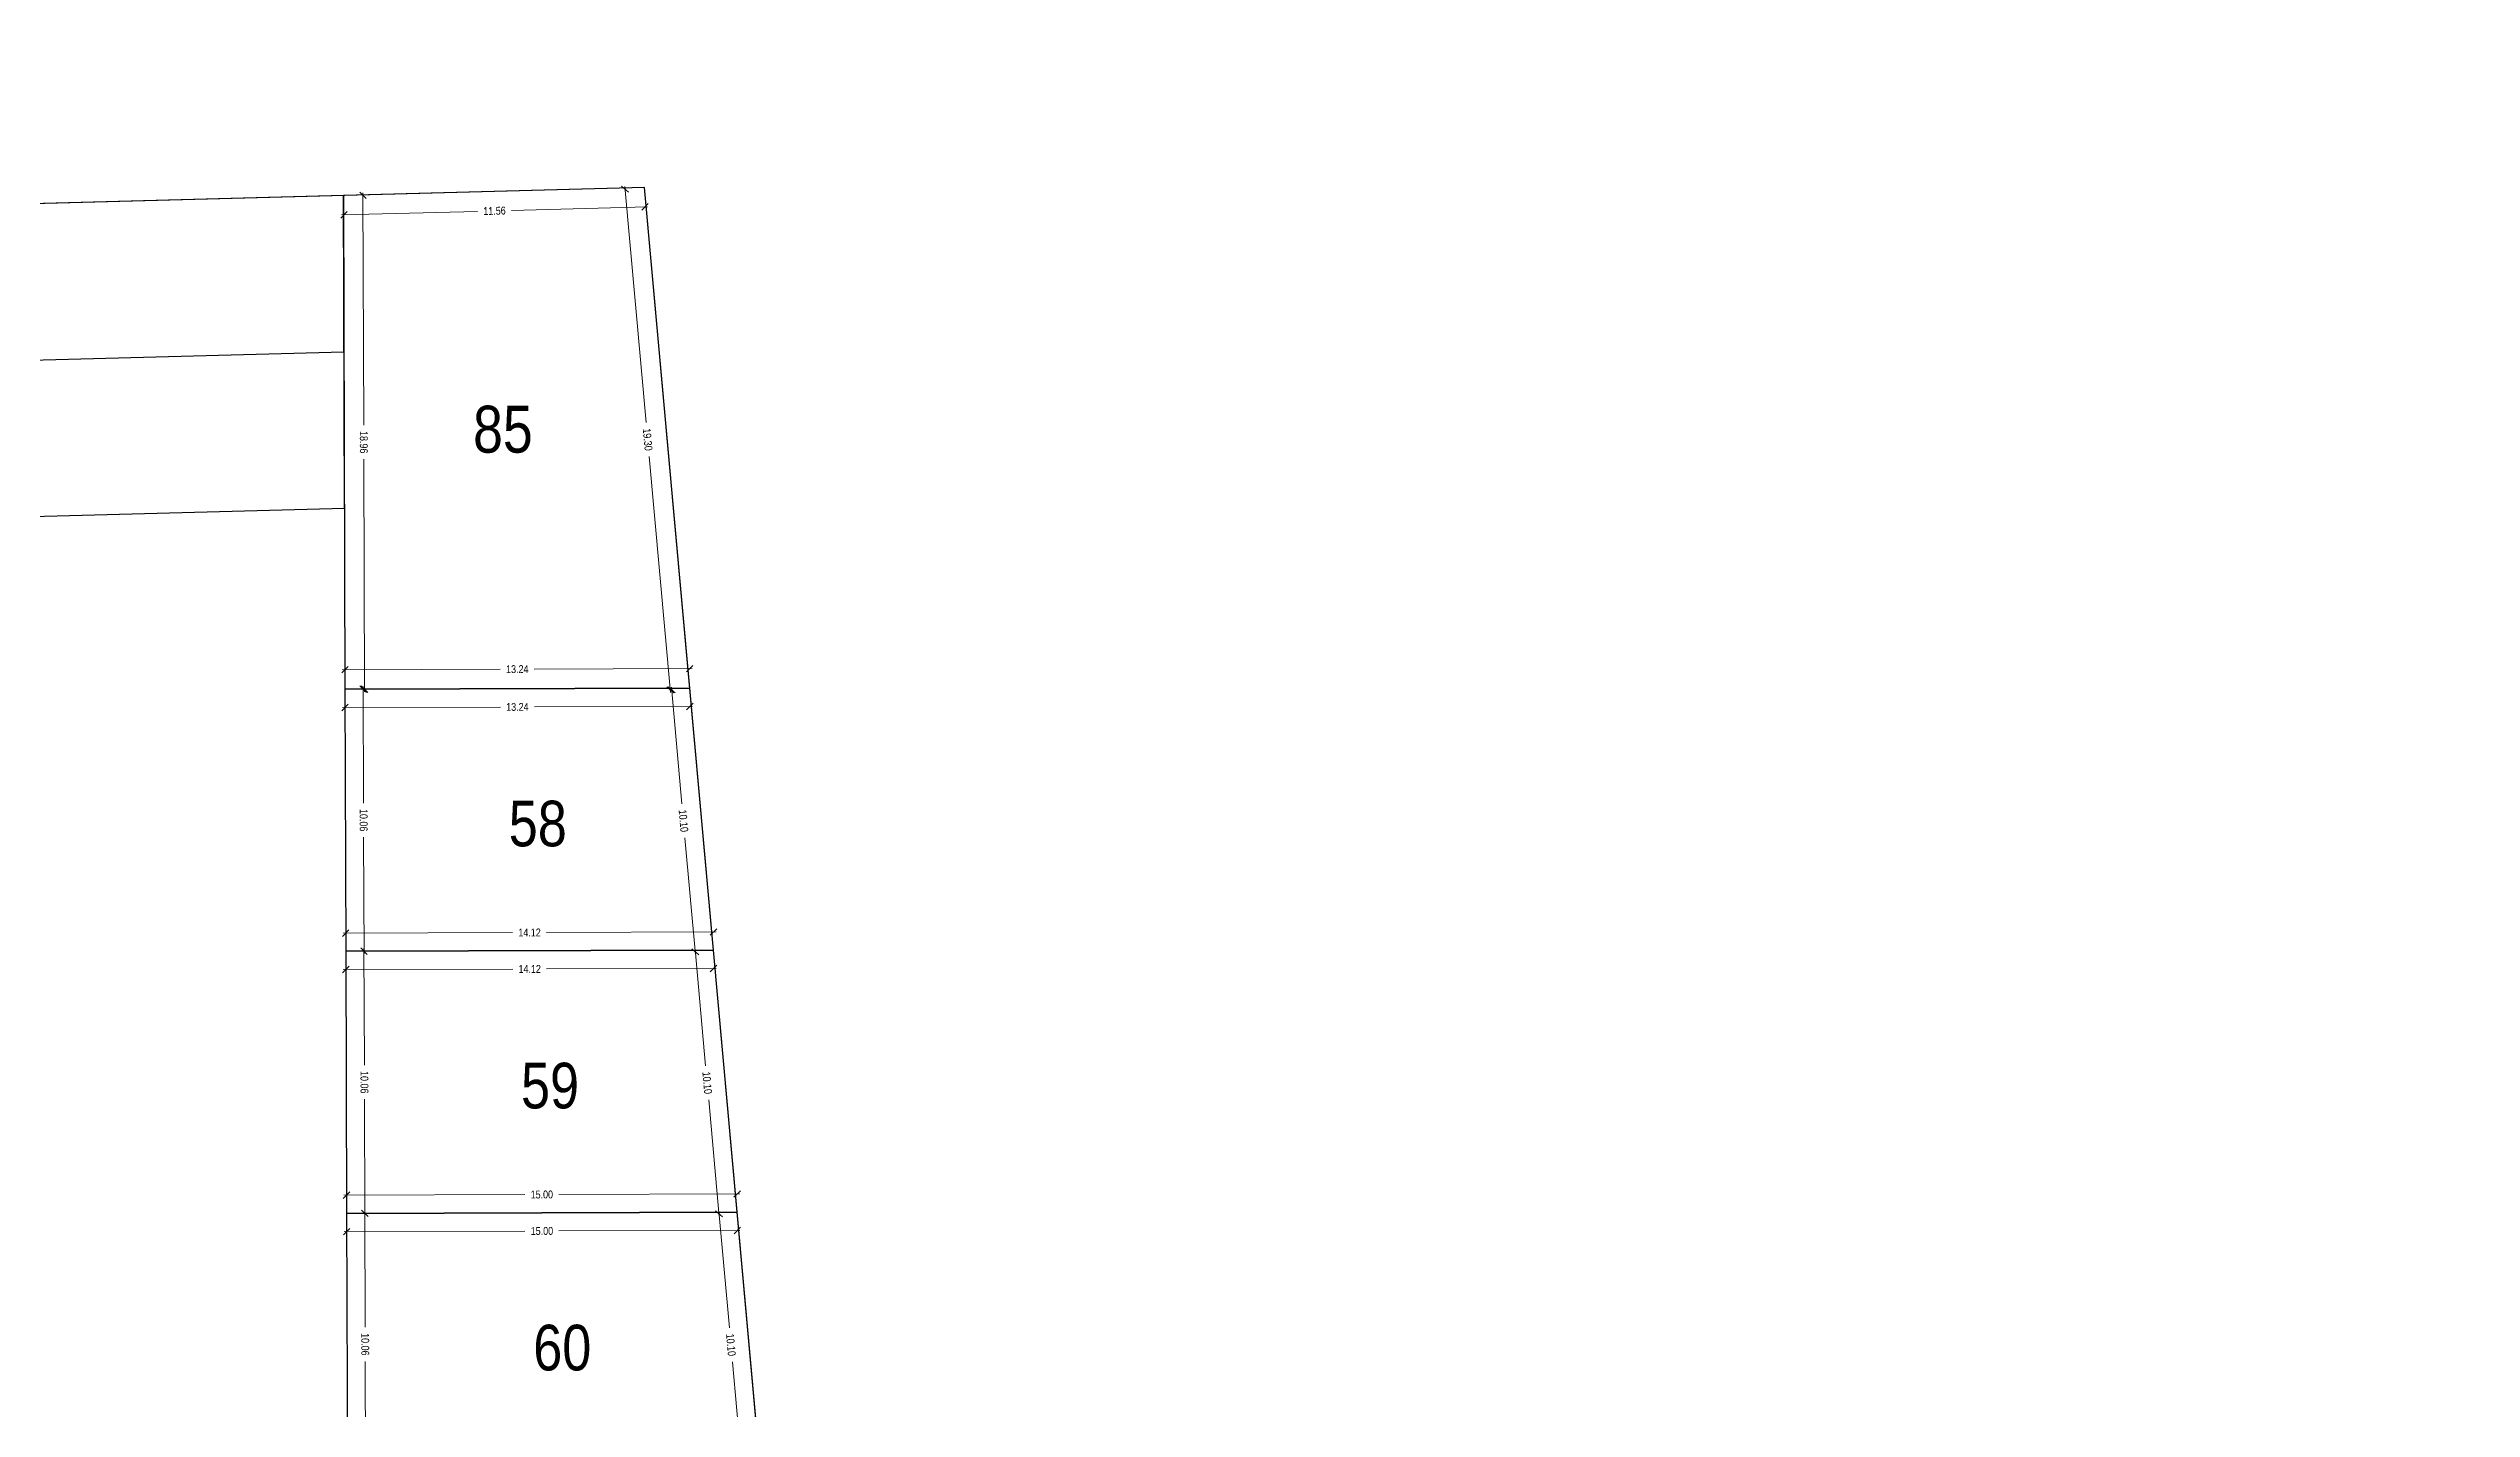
# Model space of a CAD drawing. Header units: millimetres. Extents: x 29397 to 29927, y 26123 to 26652.
# Drawn here: x 29694.1 to 29787.1, y 26351.4 to 26403.6 of the extents above; entities that cross this region are included whole.
import ezdxf
from ezdxf.enums import TextEntityAlignment as Align

# ---------------------------------------------------------------- set-up
doc = ezdxf.new("R2010")
doc.units = ezdxf.units.MM
doc.header["$LTSCALE"] = 0.3
doc.linetypes.add('CENTER', pattern=[0])
for name, color, linetype in [('_Amenity', 4, 'Continuous'), ('_Amenity_DIMENSION', 7, 'Continuous'), ('_IndivSubPlot', 180, 'Continuous'), ('_IndivSubPlot_DIMENSION', 7, 'Continuous'), ('_InternalRoad', 3, 'Continuous'), ('_Plot', 7, 'Continuous'), ('_SurveyNo', 8, 'Continuous')]:
    doc.layers.add(name, color=color, linetype=linetype)
doc.layers.add('_SideBoundary', color=1, linetype='Continuous', true_color=0xff0000)
doc.layers.get('0').off()
doc.styles.add('PreDCRFont', font='ARIALN.TTF')
doc.dimstyles.new('PDCR-PLOT-INT', dxfattribs={"dimtxt": 0.3, "dimasz": 0.25, "dimexe": 0.25, "dimexo": 0.25, "dimgap": 0.25, "dimtad": 0, "dimzin": 0, "dimdsep": 46, "dimtxsty": 'PreDCRFont', "dimblk": 'OBLIQUE', "dimcen": 0.5, "dimdle": 0.1, "dimadec": 0, "dimazin": 0, "dimtfac": 1, "dimtix": 1, "dimtofl": 0, "dimtmove": 1, "dimatfit": 1, "dimfxl": 1, "dimtolj": 1, "dimtzin": 0, "dimlwd": 15, "dimarcsym": 0})

# ---------------------------------------------------------------- blocks, each defined once
blk = doc.blocks.new('_Oblique')
at = {"color": 0, "linetype": 'ByBlock', "lineweight": -2}
blk.add_line((-0.5, -0.5), (0.5, 0.5), dxfattribs=at)
blk = doc.blocks.new('*D960')
at = {"layer": '_IndivSubPlot_DIMENSION', "color": 0, "lineweight": 15, "transparency": 16777216}
for p, q in [((29705.342, 26378.279), (29711.409, 26378.297)), ((29718.782, 26378.32), (29712.715, 26378.301))]:
    blk.add_line(p, q, dxfattribs=at)
at = {"layer": '_IndivSubPlot_DIMENSION', "color": 0, "lineweight": 15, "transparency": 16777216, "xscale": 0.25, "yscale": 0.25, "zscale": 0.25}
for p, rotation in [((29705.442, 26378.279), 180.1735333746567), ((29718.682, 26378.319), 0.1735333746566958)]:
    blk.add_blockref('_Oblique', p, dxfattribs=dict(at, rotation=rotation))
at = {"layer": '_IndivSubPlot_DIMENSION', "color": 0, "lineweight": 15, "transparency": 16777216, "insert": (29712.062, 26378.299), "char_height": 0.3, "attachment_point": 5, "rotation": 0.17353, "style": 'PreDCRFont'}
blk.add_mtext('\\A1;13.24', dxfattribs=at)
blk = doc.blocks.new('*D961')
at = {"layer": '_IndivSubPlot_DIMENSION', "color": 0, "lineweight": 15, "transparency": 16777216}
for p, q in [((29706.14, 26379.081), (29706.153, 26374.605)), ((29706.171, 26368.822), (29706.157, 26373.298))]:
    blk.add_line(p, q, dxfattribs=at)
at = {"layer": '_IndivSubPlot_DIMENSION', "color": 0, "lineweight": 15, "transparency": 16777216, "xscale": 0.25, "yscale": 0.25, "zscale": 0.25}
for p, rotation in [((29706.14, 26378.981), 90.17353337461233), ((29706.17, 26368.922), 270.1735333746123)]:
    blk.add_blockref('_Oblique', p, dxfattribs=dict(at, rotation=rotation))
at = {"layer": '_IndivSubPlot_DIMENSION', "color": 0, "lineweight": 15, "transparency": 16777216, "insert": (29706.155, 26373.952), "char_height": 0.3, "attachment_point": 5, "rotation": 270.17353, "style": 'PreDCRFont'}
blk.add_mtext('\\A1;10.06', dxfattribs=at)
blk = doc.blocks.new('*D962')
at = {"layer": '_IndivSubPlot_DIMENSION', "color": 0, "lineweight": 15, "transparency": 16777216}
for p, q in [((29705.368, 26369.619), (29711.876, 26369.639)), ((29719.689, 26369.662), (29713.181, 26369.643))]:
    blk.add_line(p, q, dxfattribs=at)
at = {"layer": '_IndivSubPlot_DIMENSION', "color": 0, "lineweight": 15, "transparency": 16777216, "xscale": 0.25, "yscale": 0.25, "zscale": 0.25}
for p, rotation in [((29719.589, 26369.662), 0.1735333746441032), ((29705.468, 26369.619), 180.1735333746441)]:
    blk.add_blockref('_Oblique', p, dxfattribs=dict(at, rotation=rotation))
at = {"layer": '_IndivSubPlot_DIMENSION', "color": 0, "lineweight": 15, "transparency": 16777216, "insert": (29712.528, 26369.641), "char_height": 0.3, "attachment_point": 5, "rotation": 0.17353, "style": 'PreDCRFont'}
blk.add_mtext('\\A1;14.12', dxfattribs=at)
blk = doc.blocks.new('*D963')
at = {"layer": '_IndivSubPlot_DIMENSION', "color": 0, "lineweight": 15, "transparency": 16777216}
for p, q in [((29717.974, 26379.056), (29718.379, 26374.578)), ((29718.903, 26368.799), (29718.497, 26373.277))]:
    blk.add_line(p, q, dxfattribs=at)
at = {"layer": '_IndivSubPlot_DIMENSION', "color": 0, "lineweight": 15, "transparency": 16777216, "xscale": 0.25, "yscale": 0.25, "zscale": 0.25}
for p, rotation in [((29717.983, 26378.956), 95.17485123015177), ((29718.894, 26368.899), 275.1748512301518)]:
    blk.add_blockref('_Oblique', p, dxfattribs=dict(at, rotation=rotation))
at = {"layer": '_IndivSubPlot_DIMENSION', "color": 0, "lineweight": 15, "transparency": 16777216, "insert": (29718.438, 26373.928), "char_height": 0.3, "attachment_point": 5, "rotation": 275.17485, "style": 'PreDCRFont'}
blk.add_mtext('\\A1;10.10', dxfattribs=at)
blk = doc.blocks.new('*D964')
at = {"layer": '_IndivSubPlot_DIMENSION', "color": 0, "lineweight": 15, "transparency": 16777216}
for p, q in [((29705.372, 26368.219), (29711.88, 26368.239)), ((29719.693, 26368.262), (29713.185, 26368.243))]:
    blk.add_line(p, q, dxfattribs=at)
at = {"layer": '_IndivSubPlot_DIMENSION', "color": 0, "lineweight": 15, "transparency": 16777216, "xscale": 0.25, "yscale": 0.25, "zscale": 0.25}
for p, rotation in [((29705.472, 26368.219), 180.1735333746441), ((29719.593, 26368.262), 0.1735333746440659)]:
    blk.add_blockref('_Oblique', p, dxfattribs=dict(at, rotation=rotation))
at = {"layer": '_IndivSubPlot_DIMENSION', "color": 0, "lineweight": 15, "transparency": 16777216, "insert": (29712.533, 26368.241), "char_height": 0.3, "attachment_point": 5, "rotation": 0.17353, "style": 'PreDCRFont'}
blk.add_mtext('\\A1;14.12', dxfattribs=at)
blk = doc.blocks.new('*D965')
at = {"layer": '_IndivSubPlot_DIMENSION', "color": 0, "lineweight": 15, "transparency": 16777216}
for p, q in [((29706.17, 26369.022), (29706.184, 26364.545)), ((29706.201, 26358.762), (29706.188, 26363.238))]:
    blk.add_line(p, q, dxfattribs=at)
at = {"layer": '_IndivSubPlot_DIMENSION', "color": 0, "lineweight": 15, "transparency": 16777216, "xscale": 0.25, "yscale": 0.25, "zscale": 0.25}
for p, rotation in [((29706.17, 26368.922), 90.17353337461238), ((29706.201, 26358.862), 270.1735333746124)]:
    blk.add_blockref('_Oblique', p, dxfattribs=dict(at, rotation=rotation))
at = {"layer": '_IndivSubPlot_DIMENSION', "color": 0, "lineweight": 15, "transparency": 16777216, "insert": (29706.186, 26363.892), "char_height": 0.3, "attachment_point": 5, "rotation": 270.17353, "style": 'PreDCRFont'}
blk.add_mtext('\\A1;10.06', dxfattribs=at)
blk = doc.blocks.new('*D966')
at = {"layer": '_IndivSubPlot_DIMENSION', "color": 0, "lineweight": 15, "transparency": 16777216}
for p, q in [((29705.399, 26359.559), (29712.346, 26359.58)), ((29720.599, 26359.605), (29713.652, 26359.584))]:
    blk.add_line(p, q, dxfattribs=at)
at = {"layer": '_IndivSubPlot_DIMENSION', "color": 0, "lineweight": 15, "transparency": 16777216, "xscale": 0.25, "yscale": 0.25, "zscale": 0.25}
for p, rotation in [((29705.499, 26359.559), 180.1735333746191), ((29720.499, 26359.605), 0.1735333746191168)]:
    blk.add_blockref('_Oblique', p, dxfattribs=dict(at, rotation=rotation))
at = {"layer": '_IndivSubPlot_DIMENSION', "color": 0, "lineweight": 15, "transparency": 16777216, "insert": (29712.999, 26359.582), "char_height": 0.3, "attachment_point": 5, "rotation": 0.17353, "style": 'PreDCRFont'}
blk.add_mtext('\\A1;15.00', dxfattribs=at)
blk = doc.blocks.new('*D967')
at = {"layer": '_IndivSubPlot_DIMENSION', "color": 0, "lineweight": 15, "transparency": 16777216}
for p, q in [((29718.885, 26368.999), (29719.29, 26364.521)), ((29719.813, 26358.742), (29719.408, 26363.22))]:
    blk.add_line(p, q, dxfattribs=at)
at = {"layer": '_IndivSubPlot_DIMENSION', "color": 0, "lineweight": 15, "transparency": 16777216, "xscale": 0.25, "yscale": 0.25, "zscale": 0.25}
for p, rotation in [((29718.894, 26368.899), 95.17485123015177), ((29719.804, 26358.842), 275.1748512301518)]:
    blk.add_blockref('_Oblique', p, dxfattribs=dict(at, rotation=rotation))
at = {"layer": '_IndivSubPlot_DIMENSION', "color": 0, "lineweight": 15, "transparency": 16777216, "insert": (29719.349, 26363.87), "char_height": 0.3, "attachment_point": 5, "rotation": 275.17485, "style": 'PreDCRFont'}
blk.add_mtext('\\A1;10.10', dxfattribs=at)
blk = doc.blocks.new('*D968')
at = {"layer": '_IndivSubPlot_DIMENSION', "color": 0, "lineweight": 15, "transparency": 16777216}
for p, q in [((29705.403, 26358.159), (29712.35, 26358.18)), ((29720.604, 26358.205), (29713.656, 26358.184))]:
    blk.add_line(p, q, dxfattribs=at)
at = {"layer": '_IndivSubPlot_DIMENSION', "color": 0, "lineweight": 15, "transparency": 16777216, "xscale": 0.25, "yscale": 0.25, "zscale": 0.25}
for p, rotation in [((29705.503, 26358.159), 180.1735333746191), ((29720.504, 26358.205), 0.1735333746191259)]:
    blk.add_blockref('_Oblique', p, dxfattribs=dict(at, rotation=rotation))
at = {"layer": '_IndivSubPlot_DIMENSION', "color": 0, "lineweight": 15, "transparency": 16777216, "insert": (29713.003, 26358.182), "char_height": 0.3, "attachment_point": 5, "rotation": 0.17353, "style": 'PreDCRFont'}
blk.add_mtext('\\A1;15.00', dxfattribs=at)
blk = doc.blocks.new('*D969')
at = {"layer": '_IndivSubPlot_DIMENSION', "color": 0, "lineweight": 15, "transparency": 16777216}
for p, q in [((29706.201, 26358.962), (29706.214, 26354.485)), ((29706.232, 26348.702), (29706.218, 26353.178))]:
    blk.add_line(p, q, dxfattribs=at)
at = {"layer": '_IndivSubPlot_DIMENSION', "color": 0, "lineweight": 15, "transparency": 16777216, "xscale": 0.25, "yscale": 0.25, "zscale": 0.25}
for p, rotation in [((29706.201, 26358.862), 90.173533374633), ((29706.231, 26348.802), 270.173533374633)]:
    blk.add_blockref('_Oblique', p, dxfattribs=dict(at, rotation=rotation))
at = {"layer": '_IndivSubPlot_DIMENSION', "color": 0, "lineweight": 15, "transparency": 16777216, "insert": (29706.216, 26353.832), "char_height": 0.3, "attachment_point": 5, "rotation": 270.17353, "style": 'PreDCRFont'}
blk.add_mtext('\\A1;10.06', dxfattribs=at)
blk = doc.blocks.new('*D971')
at = {"layer": '_IndivSubPlot_DIMENSION', "color": 0, "lineweight": 15, "transparency": 16777216}
for p, q in [((29719.795, 26358.941), (29720.201, 26354.464)), ((29720.724, 26348.685), (29720.319, 26353.163))]:
    blk.add_line(p, q, dxfattribs=at)
at = {"layer": '_IndivSubPlot_DIMENSION', "color": 0, "lineweight": 15, "transparency": 16777216, "xscale": 0.25, "yscale": 0.25, "zscale": 0.25}
for p, rotation in [((29719.804, 26358.842), 95.17485123015547), ((29720.715, 26348.784), 275.1748512301555)]:
    blk.add_blockref('_Oblique', p, dxfattribs=dict(at, rotation=rotation))
at = {"layer": '_IndivSubPlot_DIMENSION', "color": 0, "lineweight": 15, "transparency": 16777216, "insert": (29720.26, 26353.813), "char_height": 0.3, "attachment_point": 5, "rotation": 275.17485, "style": 'PreDCRFont'}
blk.add_mtext('\\A1;10.10', dxfattribs=at)
blk = doc.blocks.new('*D1195')
at = {"layer": '_Amenity_DIMENSION', "color": 0, "lineweight": 15, "transparency": 16777216}
for p, q in [((29705.303, 26397.184), (29710.527, 26397.323)), ((29717.059, 26397.497), (29711.834, 26397.358))]:
    blk.add_line(p, q, dxfattribs=at)
at = {"layer": '_Amenity_DIMENSION', "color": 0, "lineweight": 15, "transparency": 16777216, "xscale": 0.25, "yscale": 0.25, "zscale": 0.25}
for p, rotation in [((29705.402, 26397.186), 181.5283651336051), ((29716.959, 26397.495), 1.52836513360505)]:
    blk.add_blockref('_Oblique', p, dxfattribs=dict(at, rotation=rotation))
at = {"layer": '_Amenity_DIMENSION', "color": 0, "lineweight": 15, "transparency": 16777216, "insert": (29711.181, 26397.341), "char_height": 0.3, "attachment_point": 5, "rotation": 1.52837, "style": 'PreDCRFont'}
blk.add_mtext('\\A1;11.56', dxfattribs=at)
blk = doc.blocks.new('*D1196')
at = {"layer": '_Amenity_DIMENSION', "color": 0, "lineweight": 15, "transparency": 16777216}
for p, q in [((29706.132, 26398.038), (29706.159, 26389.113)), ((29706.19, 26378.882), (29706.163, 26387.807))]:
    blk.add_line(p, q, dxfattribs=at)
at = {"layer": '_Amenity_DIMENSION', "color": 0, "lineweight": 15, "transparency": 16777216, "xscale": 0.25, "yscale": 0.25, "zscale": 0.25}
for p, rotation in [((29706.132, 26397.938), 90.17353337461145), ((29706.19, 26378.982), 270.1735333746115)]:
    blk.add_blockref('_Oblique', p, dxfattribs=dict(at, rotation=rotation))
at = {"layer": '_Amenity_DIMENSION', "color": 0, "lineweight": 15, "transparency": 16777216, "insert": (29706.161, 26388.46), "char_height": 0.3, "attachment_point": 5, "rotation": 270.17353, "style": 'PreDCRFont'}
blk.add_mtext('\\A1;18.96', dxfattribs=at)
blk = doc.blocks.new('*D1197')
at = {"layer": '_Amenity_DIMENSION', "color": 0, "lineweight": 15, "transparency": 16777216}
for p, q in [((29705.338, 26379.729), (29711.404, 26379.747)), ((29718.778, 26379.77), (29712.711, 26379.751))]:
    blk.add_line(p, q, dxfattribs=at)
at = {"layer": '_Amenity_DIMENSION', "color": 0, "lineweight": 15, "transparency": 16777216, "xscale": 0.25, "yscale": 0.25, "zscale": 0.25}
for p, rotation in [((29705.438, 26379.729), 180.1735333746567), ((29718.678, 26379.769), 0.1735333746566601)]:
    blk.add_blockref('_Oblique', p, dxfattribs=dict(at, rotation=rotation))
at = {"layer": '_Amenity_DIMENSION', "color": 0, "lineweight": 15, "transparency": 16777216, "insert": (29712.058, 26379.749), "char_height": 0.3, "attachment_point": 5, "rotation": 0.17353, "style": 'PreDCRFont'}
blk.add_mtext('\\A1;13.24', dxfattribs=at)
blk = doc.blocks.new('*D1198')
at = {"layer": '_Amenity_DIMENSION', "color": 0, "lineweight": 15, "transparency": 16777216}
for p, q in [((29716.183, 26398.276), (29717.003, 26389.215)), ((29717.942, 26378.852), (29717.121, 26387.914))]:
    blk.add_line(p, q, dxfattribs=at)
at = {"layer": '_Amenity_DIMENSION', "color": 0, "lineweight": 15, "transparency": 16777216, "xscale": 0.25, "yscale": 0.25, "zscale": 0.25}
for p, rotation in [((29716.192, 26398.177), 95.17485123015109), ((29717.933, 26378.952), 275.1748512301511)]:
    blk.add_blockref('_Oblique', p, dxfattribs=dict(at, rotation=rotation))
at = {"layer": '_Amenity_DIMENSION', "color": 0, "lineweight": 15, "transparency": 16777216, "insert": (29717.062, 26388.564), "char_height": 0.3, "attachment_point": 5, "rotation": 275.17485, "style": 'PreDCRFont'}
blk.add_mtext('\\A1;19.30', dxfattribs=at)

msp = doc.modelspace()

# ---------------------------------------------------------------- linework, layer by layer
at = {"layer": '_Amenity'}
msp.add_lwpolyline([(29716.939, 26398.244), (29705.382, 26397.936), (29705.44, 26378.979), (29718.68, 26379.019)], close=True, dxfattribs=at)
at = {"layer": '_IndivSubPlot'}
for points in [[(29718.68, 26379.019), (29705.44, 26378.979), (29705.47, 26368.919), (29719.591, 26368.962)], [(29719.591, 26368.962), (29705.47, 26368.919), (29705.501, 26358.859), (29720.502, 26358.905)], [(29720.502, 26358.905), (29705.501, 26358.859), (29705.531, 26348.799), (29721.412, 26348.848)]]:
    msp.add_lwpolyline(points, close=True, dxfattribs=at)
at = {"layer": '_InternalRoad'}
msp.add_lwpolyline([(29705.382, 26397.936), (29591.151, 26394.888), (29591.151, 26445.805), (29584.662, 26520.159), (29573.003, 26515.725), (29579.151, 26445.283), (29579.151, 26394.582), (29579.19, 26382.01), (29581.136, 26382.617), (29705.419, 26385.933)], close=True, dxfattribs=at)
at = {"layer": '_InternalRoad', "linetype": 'CENTER'}
msp.add_lwpolyline([(29578.832, 26517.942), (29585.151, 26445.544), (29585.151, 26394.591), (29585.169, 26388.726), (29705.401, 26391.935)], dxfattribs=at)
at = {"layer": '_Plot'}
msp.add_lwpolyline([(29721.705, 26345.62), (29716.939, 26398.244), (29591.151, 26394.888), (29591.151, 26445.805), (29584.662, 26520.159), (29573.003, 26515.725), (29579.151, 26445.283), (29579.151, 26394.568), (29561.044, 26394.085), (29560.61, 26388.782), (29448.945, 26388.782), (29451.917, 26301.216), (29538.129, 26293.912), (29726.668, 26294.483), (29742.042, 26161.836), (29817.719, 26142.727), (29817.589, 26220.061), (29828.251, 26220.067), (29825.18, 26310.138), (29725.503, 26306.48)], close=True, dxfattribs=at)
at = {"layer": '_SideBoundary'}
msp.add_lwpolyline([(29817.719, 26142.727), (29817.671, 26171.768), (29817.641, 26189.261), (29817.612, 26206.754), (29817.589, 26220.061), (29828.251, 26220.067), (29825.18, 26310.138), (29725.503, 26306.48), (29724.32, 26318.676), (29723.344, 26328.733), (29722.368, 26338.79), (29721.412, 26348.848), (29720.502, 26358.905), (29719.591, 26368.962), (29718.68, 26379.019), (29716.939, 26398.244), (29591.151, 26394.888), (29591.151, 26445.805), (29584.662, 26520.159), (29845.479, 26519.783), (29846.58, 26129.803), (29817.719, 26142.727)], close=True, dxfattribs=at)
at = {"layer": '_SurveyNo'}
msp.add_lwpolyline([(29721.705, 26345.62), (29716.939, 26398.244), (29561.044, 26394.085), (29560.61, 26388.782), (29501.445, 26388.782), (29498.646, 26297.257), (29538.129, 26293.912), (29726.668, 26294.483)], close=True, dxfattribs=at)

# ---------------------------------------------------------------- texts
at = {"layer": '_Amenity', "lineweight": 30, "insert": (29711.505, 26388.948), "char_height": 1.8, "attachment_point": 5, "style": 'PreDCRFont'}
msp.add_mtext('85', dxfattribs=at)
at = {"layer": '_IndivSubPlot', "lineweight": 30, "style": 'PreDCRFont'}
for s, p in [('58', (29712.844, 26373.824)), ('59', (29713.315, 26363.765)), ('60', (29713.785, 26353.707))]:
    msp.add_text(s, height=1.75, dxfattribs=at).set_placement(p, align=Align.MIDDLE_CENTER)

# ---------------------------------------------------------------- dimensions: what is measured, and where the dimension line sits
at = {"layer": '_Amenity_DIMENSION', "lineweight": 15}
for p1, p2, text, picture, middle in [((29706.132, 26397.938), (29706.19, 26378.982), '18.96', '*D1196', (29706.161, 26388.46)), ((29717.933, 26378.952), (29716.192, 26398.177), '19.30', '*D1198', (29717.062, 26388.564)), ((29716.959, 26397.495), (29705.402, 26397.186), '11.56', '*D1195', (29711.181, 26397.341)), ((29705.438, 26379.729), (29718.678, 26379.769), '13.24', '*D1197', (29712.058, 26379.749))]:
    dim = msp.add_aligned_dim(p1=p1, p2=p2, distance=0, text=text, dimstyle='PDCR-PLOT-INT', dxfattribs=at)
    dim.commit()
    dim.dimension.update_dxf_attribs({"geometry": picture, "text_midpoint": middle})
at = {"layer": '_IndivSubPlot_DIMENSION', "lineweight": 15}
for p1, p2, text, picture, middle in [((29706.14, 26378.981), (29706.17, 26368.922), '10.06', '*D961', (29706.155, 26373.952)), ((29718.894, 26368.899), (29717.983, 26378.956), '10.10', '*D963', (29718.438, 26373.928)), ((29718.682, 26378.319), (29705.442, 26378.279), '13.24', '*D960', (29712.062, 26378.299)), ((29705.468, 26369.619), (29719.589, 26369.662), '14.12', '*D962', (29712.528, 26369.641)), ((29706.17, 26368.922), (29706.201, 26358.862), '10.06', '*D965', (29706.186, 26363.892)), ((29719.804, 26358.842), (29718.894, 26368.899), '10.10', '*D967', (29719.349, 26363.87)), ((29719.593, 26368.262), (29705.472, 26368.219), '14.12', '*D964', (29712.533, 26368.241)), ((29705.499, 26359.559), (29720.499, 26359.605), '15.00', '*D966', (29712.999, 26359.582)), ((29706.201, 26358.862), (29706.231, 26348.802), '10.06', '*D969', (29706.216, 26353.832)), ((29720.715, 26348.784), (29719.804, 26358.842), '10.10', '*D971', (29720.26, 26353.813)), ((29720.504, 26358.205), (29705.503, 26358.159), '15.00', '*D968', (29713.003, 26358.182))]:
    dim = msp.add_aligned_dim(p1=p1, p2=p2, distance=0, text=text, dimstyle='PDCR-PLOT-INT', dxfattribs=at)
    dim.commit()
    dim.dimension.update_dxf_attribs({"geometry": picture, "text_midpoint": middle})

doc.saveas('drawing.dxf')
